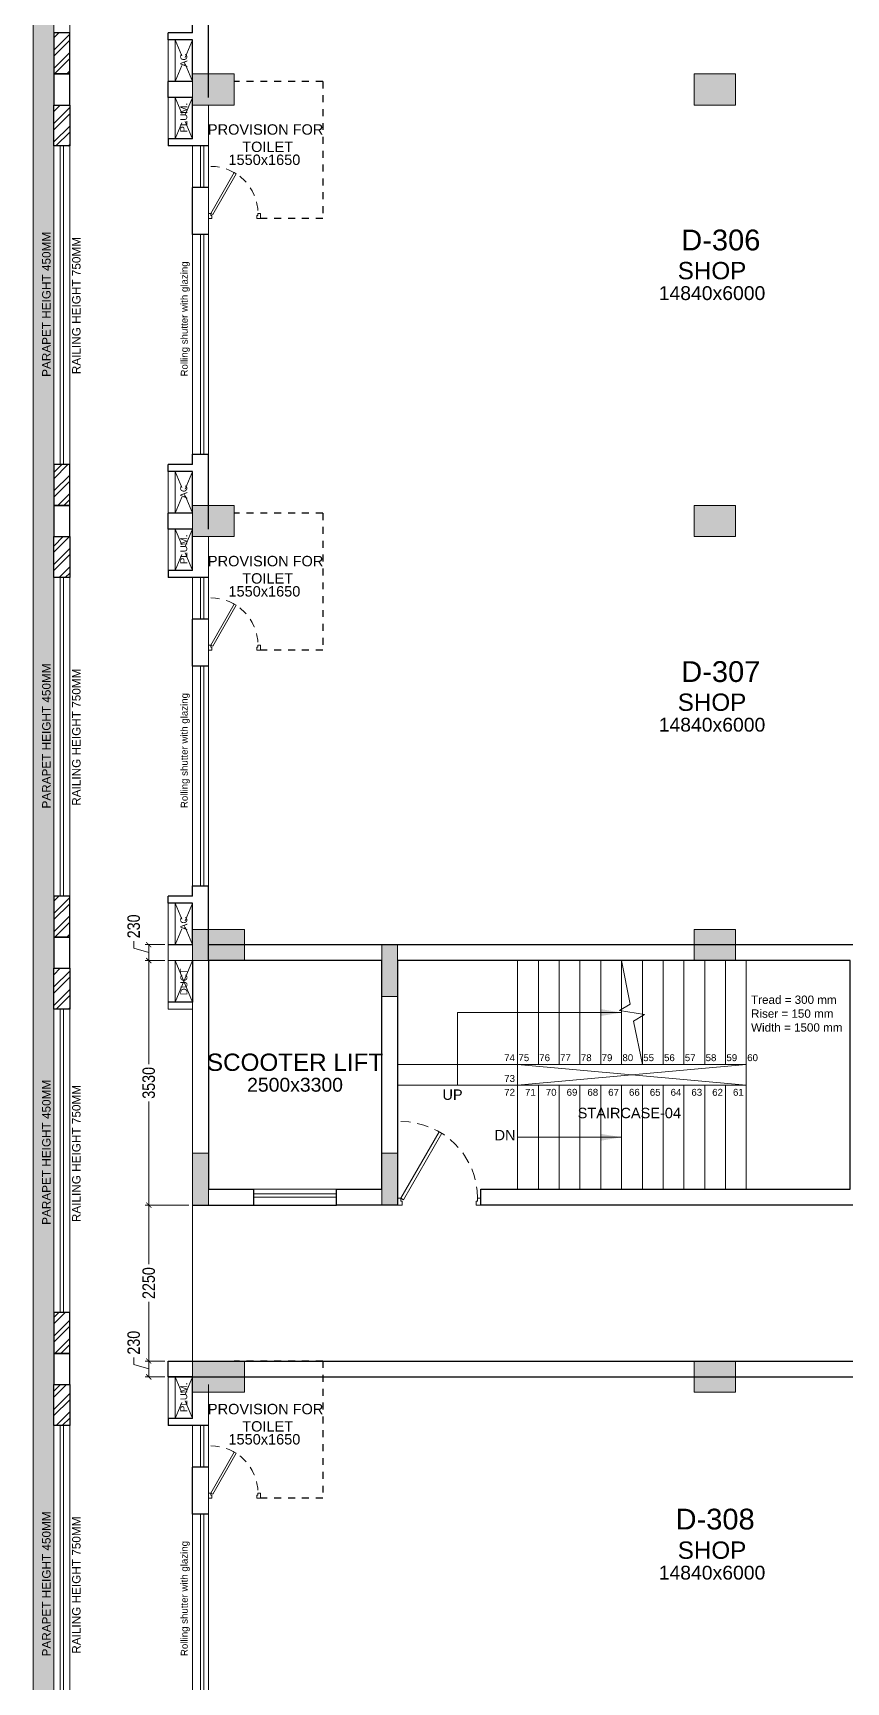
# Model space of a CAD drawing. Header units: metres. Extents: x 9819 to 10514, y 4405 to 4599.
# Drawn here: x 10377.96 to 10389.69, y 4453.6 to 4477.4 of the extents above; entities that cross this region are included whole.
import ezdxf
from ezdxf.enums import TextEntityAlignment as Align

# ---------------------------------------------------------------- set-up
doc = ezdxf.new("R2010")
doc.units = ezdxf.units.M
doc.header["$MEASUREMENT"] = 0
doc.header["$PDMODE"] = 35
doc.header["$PDSIZE"] = 0.3
doc.linetypes.add('DASHED2', pattern=[0.375, 0.25, -0.125])
doc.linetypes.add('HIDDEN', pattern=[0.375, 0.25, -0.125])
doc.layers.add('A_COL. NO', color=4, linetype='Continuous')
for name, color, linetype, lineweight in [('A_CONC', 1, 'Continuous', 30), ('A_DOOR-WIN', 23, 'Continuous', 9), ('A_DOTTED', 8, 'HIDDEN', 0), ('A_EXCAVATION', 15, 'Continuous', 20), ('A_EXT DIM', 7, 'Continuous', 5), ('A_GLAZE', 140, 'Continuous', 5), ('A_LEDGE', 252, 'Continuous', 15), ('A_SHOP NO.', 113, 'Continuous', 5), ('A_SILL 0.09', 9, 'Continuous', 9), ('A_SILL 0.25', 25, 'Continuous', 15), ('A_STAIRS', 21, 'Continuous', 9), ('A_TEXT', 7, 'Continuous', 5), ('A_WALL', 7, 'Continuous', 30), ('A_Wall Hatch', 8, 'Continuous', 5), ('COLUMN-FINAL', 210, 'Continuous', 20), ('Doorline', 251, 'DASHED2', 13)]:
    doc.layers.add(name, color=color, linetype=linetype, lineweight=lineweight)
doc.layers.get('A_COL. NO').off()
doc.styles.add('A', font='ARIALN.TTF')
doc.styles.get("Standard").update_dxf_attribs({"font": 'arial.ttf'})
doc.dimstyles.new('DIM IN MM', dxfattribs={"dimtxt": 0.18, "dimasz": 0.075, "dimexe": 0.05, "dimexo": 0.05, "dimgap": 0.05, "dimtad": 0, "dimdec": 0, "dimlfac": 1000, "dimzin": 3, "dimdsep": 46, "dimtxsty": 'A', "dimblk1": 'ARCHTICK', "dimblk2": 'ARCHTICK', "dimsah": 1, "dimcen": 0, "dimclrd": 256, "dimclre": 256, "dimclrt": 256, "dimadec": 0, "dimazin": 0, "dimtfac": 1, "dimtdec": 0, "dimtofl": 0, "dimtmove": 1, "dimatfit": 3, "dimfxl": 1, "dimtolj": 1, "dimtzin": 0, "dimlwd": -1, "dimlwe": -1, "dimarcsym": 0})
pattern_1 = [(225, (9876.38707, 4328.92705), (0.1325825215, -0.1325825215), []), (225, (9876.29869, 4328.92705), (0.1325825215, -0.1325825215), [])]

# ---------------------------------------------------------------- blocks, each defined once
blk = doc.blocks.new('D 750')
at = {"layer": 'A_DOOR-WIN'}
for points in [[(-0.372, 0.665), (-0.035, 0.075), (-0.063, 0.059), (-0.4, 0.649)], [(-0.75, 0.075), (-0.75, 0), (-0.7, 0), (-0.7, 0.043), (-0.715, 0.043), (-0.715, 0.075)], [(0, 0.075), (0, 0), (-0.05, 0), (-0.05, 0.043), (-0.035, 0.043), (-0.035, 0.075)]]:
    blk.add_lwpolyline(points, close=True, dxfattribs=at)
at = {"layer": 'Doorline', "ltscale": 0.5}
blk.add_arc((-0.035, 0.075), 0.68, 90, 180, dxfattribs=at)
blk = doc.blocks.new('Typical shops 3rd')
at = {"layer": 'A_DOOR-WIN'}
for p, q in [((30.095, -1.08), (30.095, -4.25)), ((30.145, -1.08), (30.145, -4.25)), ((0.465, -5.38), (0.465, -2.21)), ((0.515, -5.38), (0.515, -2.21))]:
    blk.add_line(p, q, dxfattribs=at)
at = {"layer": 'A_DOTTED'}
for p, q in [((0.1, -0.83), (0.35, -0.23)), ((0.1, -0.23), (0.35, -0.83)), ((30.51, -0.23), (30.26, -0.83)), ((30.51, -0.83), (30.26, -0.23)), ((0.1, -6.23), (0.35, -5.63)), ((0.1, -5.63), (0.35, -6.23)), ((30.51, -5.63), (30.26, -6.23)), ((30.51, -6.23), (30.26, -5.63))]:
    blk.add_line(p, q, dxfattribs=at)
at = {"layer": 'A_GLAZE'}
for p, q in [((0.465, -1.53), (0.465, -0.93)), ((0.515, -1.53), (0.515, -0.93)), ((30.095, -4.93), (30.095, -5.53)), ((30.145, -4.93), (30.145, -5.53))]:
    blk.add_line(p, q, dxfattribs=at)
at = {"layer": 'A_LEDGE'}
for p, q in [((0, -0.83), (0, -0.23)), ((0.1, -0.83), (0.1, -0.23)), ((30.51, -0.83), (30.51, -0.23)), ((30.61, -0.83), (30.61, -0.23)), ((0, -5.63), (0, -6.23)), ((0.1, -5.63), (0.1, -6.23)), ((30.51, -5.63), (30.51, -6.23)), ((30.61, -5.63), (30.61, -6.23))]:
    blk.add_line(p, q, dxfattribs=at)
at = {"layer": 'A_SILL 0.09'}
for p, q in [((0.58, -0.34), (0.58, -5.38)), ((0.35, -1.53), (0.35, -0.93)), ((30.03, -4.25), (30.03, -1.08)), ((30.26, -1.08), (30.26, -4.25)), ((0.35, -5.38), (0.35, -2.21)), ((30.26, -4.93), (30.26, -5.53))]:
    blk.add_line(p, q, dxfattribs=at)
at = {"layer": 'A_WALL'}
for p, q in [((0, -0.23), (0, 0)), ((30.03, 0), (30.03, -1.08)), ((30.61, 0), (30.61, -0.23)), ((0.35, -0.23), (0, -0.23)), ((0.35, -0.83), (0.35, -0.23)), ((30.26, -0.23), (30.61, -0.23)), ((30.26, -0.23), (30.26, -0.83)), ((0.35, -0.83), (0, -0.83)), ((0, -0.83), (0, -0.93)), ((0.58, -0.93), (0, -0.93)), ((30.26, -0.83), (30.61, -0.83)), ((30.26, -0.93), (30.61, -0.93)), ((30.26, -0.93), (30.26, -1.08)), ((30.61, -0.83), (30.61, -0.93)), ((30.26, -1.08), (30.03, -1.08)), ((0.35, -2.21), (0.35, -1.53)), ((0.58, -1.53), (0.35, -1.53)), ((0.58, -2.21), (0.35, -2.21)), ((30.03, -4.25), (30.03, -4.93)), ((30.03, -4.25), (30.26, -4.25)), ((30.26, -4.25), (30.26, -4.93)), ((30.03, -4.93), (30.26, -4.93)), ((0.35, -5.38), (0.58, -5.38)), ((0.35, -5.53), (0.35, -5.38)), ((0.58, -6.46), (0.58, -5.38)), ((0.35, -5.53), (0, -5.53)), ((0, -5.63), (0, -5.53)), ((0.35, -5.63), (0, -5.63)), ((0.35, -6.23), (0.35, -5.63)), ((30.03, -5.53), (30.61, -5.53)), ((30.03, -5.53), (30.03, -6.13)), ((30.26, -5.63), (30.26, -6.23)), ((30.26, -5.63), (30.61, -5.63)), ((30.61, -5.63), (30.61, -5.53)), ((0.35, -6.23), (0, -6.23)), ((30.26, -6.23), (30.61, -6.23))]:
    blk.add_line(p, q, dxfattribs=at)
at = {"layer": 'A_WALL', "color": 252, "linetype": 'DASHED2', "ltscale": 0.3, "true_color": 0x939598}
for p, q in [((2.23, 0), (0.95, 0)), ((28.38, -6.23), (30.03, -6.23))]:
    blk.add_line(p, q, dxfattribs=at)
for points in [[(2.23, 0), (2.23, -1.98), (1.33, -1.98)], [(28.38, -6.23), (28.38, -4.48), (29.28, -4.48)]]:
    blk.add_lwpolyline(points, dxfattribs=at)
at = {"layer": 'A_DOOR-WIN', "xscale": -1}
blk.add_blockref('D 750', (0.58, -1.98), dxfattribs=at)
at = {"layer": 'A_DOOR-WIN', "xscale": -1, "rotation": 180}
blk.add_blockref('D 750', (30.03, -4.48), dxfattribs=at)
at = {"layer": 'A_TEXT'}
for s, p in [('PLUM.', (0.274, -0.523)), ('AC', (30.436, -0.531)), ('Rolling shutter with glazing', (30.399, -3.034)), ('Rolling shutter with glazing', (0.282, -3.428)), ('AC', (0.274, -5.923)), ('PLUM.', (30.434, -5.936))]:
    blk.add_text(s, height=0.1, rotation=90, dxfattribs=at).set_placement(p, align=Align.CENTER)
for s, height, p in [('1550x1650', 0.15, (1.388, -1.205)), ('SHOP', 0.25, (7.845, -2.855)), ('SHOP', 0.25, (22.548, -2.855)), ('14840x6000', 0.2, (7.845, -3.155)), ('14840x6000', 0.2, (22.531, -3.155)), ('1550x1650', 0.15, (29.207, -5.877))]:
    blk.add_text(s, height=height, dxfattribs=at).set_placement(p, align=Align.CENTER)
at = {"layer": 'A_TEXT', "char_height": 0.15, "width": 1.97366, "attachment_point": 1}
for insert in [(0.419, -0.618), (28.239, -5.29)]:
    blk.add_mtext('\\pxqc;PROVISION FOR\\P TOILET ', dxfattribs=dict(at, insert=insert))
blk = doc.blocks.new('D-900')
at = {"layer": 'A_DOOR-WIN'}
for points in [[(0.45, 0.794), (0.035, 0.075), (0.063, 0.059), (0.478, 0.778)], [(0, 0.075), (0, 0), (0.05, 0), (0.05, 0.043), (0.035, 0.043), (0.035, 0.075)], [(0.9, 0.075), (0.9, 0), (0.85, 0), (0.85, 0.043), (0.865, 0.043), (0.865, 0.075)]]:
    blk.add_lwpolyline(points, close=True, dxfattribs=at)
at = {"layer": 'Doorline', "ltscale": 0.5}
blk.add_arc((0.035, 0.075), 0.83, 0, 90, dxfattribs=at)
blk = doc.blocks.new('_ARCHTICK')
at = {"color": 0, "linetype": 'ByBlock', "const_width": 0.15}
blk.add_lwpolyline([(-0.5, -0.5), (0.5, 0.5)], dxfattribs=at)
blk = doc.blocks.new('*D4072')
at = {"layer": 'A_EXT DIM', "transparency": 16777216}
for p, q in [((10379.41, 4464.193), (10379.41, 4464.293)), ((10379.627, 4464.128), (10379.41, 4464.193)), ((10379.857, 4464.243), (10379.577, 4464.243)), ((10379.627, 4464.243), (10379.627, 4464.013)), ((10379.857, 4464.013), (10379.577, 4464.013))]:
    blk.add_line(p, q, dxfattribs=at)
at = {"layer": 'Defpoints', "color": 0, "transparency": 16777216}
for p in [(10379.907, 4464.243), (10379.627, 4464.013), (10379.907, 4464.013)]:
    blk.add_point(p, dxfattribs=at)
at = {"layer": 'A_EXT DIM', "transparency": 16777216, "xscale": 0.075, "yscale": 0.075, "zscale": 0.075}
for p, rotation in [((10379.627, 4464.243), 90), ((10379.627, 4464.013), 270)]:
    blk.add_blockref('_ARCHTICK', p, dxfattribs=dict(at, rotation=rotation))
at = {"layer": 'A_EXT DIM', "transparency": 16777216, "insert": (10379.41, 4464.507), "char_height": 0.18, "attachment_point": 5, "rotation": 90, "style": 'A'}
blk.add_mtext('\\A1;230', dxfattribs=at)
blk = doc.blocks.new('*D4073')
at = {"layer": 'A_EXT DIM', "transparency": 16777216}
for p, q in [((10379.857, 4464.013), (10379.577, 4464.013)), ((10379.627, 4464.013), (10379.627, 4462.518)), ((10379.627, 4460.483), (10379.627, 4461.978)), ((10380.207, 4460.483), (10379.577, 4460.483))]:
    blk.add_line(p, q, dxfattribs=at)
at = {"layer": 'Defpoints', "color": 0, "transparency": 16777216}
for p in [(10379.907, 4464.013), (10379.627, 4460.483), (10380.257, 4460.483)]:
    blk.add_point(p, dxfattribs=at)
at = {"layer": 'A_EXT DIM', "transparency": 16777216, "xscale": 0.075, "yscale": 0.075, "zscale": 0.075}
for p, rotation in [((10379.627, 4464.013), 90), ((10379.627, 4460.483), 270)]:
    blk.add_blockref('_ARCHTICK', p, dxfattribs=dict(at, rotation=rotation))
at = {"layer": 'A_EXT DIM', "transparency": 16777216, "insert": (10379.627, 4462.248), "char_height": 0.18, "attachment_point": 5, "rotation": 90, "style": 'A'}
blk.add_mtext('\\A1;3530', dxfattribs=at)
blk = doc.blocks.new('*D4074')
at = {"layer": 'A_EXT DIM', "transparency": 16777216}
for p, q in [((10380.207, 4460.483), (10379.577, 4460.483)), ((10379.627, 4460.483), (10379.627, 4459.629)), ((10379.627, 4458.233), (10379.627, 4459.086)), ((10379.857, 4458.233), (10379.577, 4458.233))]:
    blk.add_line(p, q, dxfattribs=at)
at = {"layer": 'Defpoints', "color": 0, "transparency": 16777216}
for p in [(10380.257, 4460.483), (10379.627, 4458.233), (10379.907, 4458.233)]:
    blk.add_point(p, dxfattribs=at)
at = {"layer": 'A_EXT DIM', "transparency": 16777216, "xscale": 0.075, "yscale": 0.075, "zscale": 0.075}
for p, rotation in [((10379.627, 4460.483), 90), ((10379.627, 4458.233), 270)]:
    blk.add_blockref('_ARCHTICK', p, dxfattribs=dict(at, rotation=rotation))
at = {"layer": 'A_EXT DIM', "transparency": 16777216, "insert": (10379.627, 4459.358), "char_height": 0.18, "attachment_point": 5, "rotation": 90, "style": 'A'}
blk.add_mtext('\\A1;2250', dxfattribs=at)
blk = doc.blocks.new('*D4075')
at = {"layer": 'A_EXT DIM', "transparency": 16777216}
for p, q in [((10379.41, 4458.183), (10379.41, 4458.283)), ((10379.627, 4458.118), (10379.41, 4458.183)), ((10379.857, 4458.233), (10379.577, 4458.233)), ((10379.627, 4458.233), (10379.627, 4458.003)), ((10379.857, 4458.003), (10379.577, 4458.003))]:
    blk.add_line(p, q, dxfattribs=at)
at = {"layer": 'Defpoints', "color": 0, "transparency": 16777216}
for p in [(10379.907, 4458.233), (10379.627, 4458.003), (10379.907, 4458.003)]:
    blk.add_point(p, dxfattribs=at)
at = {"layer": 'A_EXT DIM', "transparency": 16777216, "xscale": 0.075, "yscale": 0.075, "zscale": 0.075}
for p, rotation in [((10379.627, 4458.233), 90), ((10379.627, 4458.003), 270)]:
    blk.add_blockref('_ARCHTICK', p, dxfattribs=dict(at, rotation=rotation))
at = {"layer": 'A_EXT DIM', "transparency": 16777216, "insert": (10379.41, 4458.497), "char_height": 0.18, "attachment_point": 5, "rotation": 90, "style": 'A'}
blk.add_mtext('\\A1;230', dxfattribs=at)
blk = doc.blocks.new('A$C53d28cad')
at = {"lineweight": 30, "true_color": 0x636466}
h = blk.add_hatch(dxfattribs=at)
h.set_pattern_fill('ANSI32', color=251, scale=0.5, angle=180)
h.set_pattern_definition([(225, (-10257.98526, -4400.2226), (0.1325825215, -0.1325825215), []), (225, (-10258.07365, -4400.2226), (0.1325825215, -0.1325825215), [])])
h.paths.add_polyline_path([(-33.68, -69.15), (-33.91, -69.15), (-33.91, -69.74), (-33.68, -69.74), (-33.68, -69.15)])
h.paths.add_polyline_path([(-33.185, -70.175), (-33.185, -69.753), (-33.508, -69.753), (-33.508, -70.175)], flags=9)
h.paths.add_polyline_path([(-33.185, -67.128), (-33.185, -66.59), (-33.508, -66.59), (-33.508, -67.128)], flags=9)
h.paths.add_polyline_path([(-33.185, -70.175), (-33.185, -69.753), (-33.508, -69.753), (-33.508, -70.175)], flags=9)
h.paths.add_polyline_path([(-6.586, -0.468), (-4.544, -0.468), (-4.544, -0.218), (-6.586, -0.218)], flags=9)
h.paths.add_polyline_path([(-14.245, -0.468), (-12.203, -0.468), (-12.203, -0.218), (-14.245, -0.218)], flags=9)
h.paths.add_polyline_path([(-21.638, -0.468), (-19.597, -0.468), (-19.597, -0.218), (-21.638, -0.218)], flags=9)
h.paths.add_polyline_path([(-29.159, -0.468), (-27.118, -0.468), (-27.118, -0.218), (-29.159, -0.218)], flags=9)
h.paths.add_polyline_path([(-33.456, -5.829), (-33.456, -3.788), (-33.706, -3.788), (-33.706, -5.829)], flags=9)
h.paths.add_polyline_path([(-33.456, -12.039), (-33.456, -9.998), (-33.706, -9.998), (-33.706, -12.039)], flags=9)
h.paths.add_polyline_path([(-33.456, -18.269), (-33.456, -16.228), (-33.706, -16.228), (-33.706, -18.269)], flags=9)
h.paths.add_polyline_path([(-33.456, -24.499), (-33.456, -22.458), (-33.706, -22.458), (-33.706, -24.499)], flags=9)
h.paths.add_polyline_path([(-33.456, -30.729), (-33.456, -28.688), (-33.706, -28.688), (-33.706, -30.729)], flags=9)
h.paths.add_polyline_path([(-33.456, -36.739), (-33.456, -34.698), (-33.706, -34.698), (-33.706, -36.739)], flags=9)
h.paths.add_polyline_path([(-33.456, -42.969), (-33.456, -40.928), (-33.706, -40.928), (-33.706, -42.969)], flags=9)
h.paths.add_polyline_path([(-33.456, -67.889), (-33.456, -65.848), (-33.706, -65.848), (-33.706, -67.889)], flags=9)
h.paths.add_polyline_path([(-33.456, -61.659), (-33.456, -59.618), (-33.706, -59.618), (-33.706, -61.659)], flags=9)
h.paths.add_polyline_path([(-33.456, -55.429), (-33.456, -53.388), (-33.706, -53.388), (-33.706, -55.429)], flags=9)
h.paths.add_polyline_path([(-33.456, -49.199), (-33.456, -47.158), (-33.706, -47.158), (-33.706, -49.199)], flags=9)
h.paths.add_polyline_path([(-0.208, -5.867), (-0.208, -3.712), (-0.458, -3.712), (-0.458, -5.867)], flags=9)
h.paths.add_polyline_path([(-0.208, -12.077), (-0.208, -9.922), (-0.458, -9.922), (-0.458, -12.077)], flags=9)
h.paths.add_polyline_path([(-0.208, -18.307), (-0.208, -16.152), (-0.458, -16.152), (-0.458, -18.307)], flags=9)
h.paths.add_polyline_path([(-0.208, -24.537), (-0.208, -22.382), (-0.458, -22.382), (-0.458, -24.537)], flags=9)
h.paths.add_polyline_path([(-0.208, -30.767), (-0.208, -28.612), (-0.458, -28.612), (-0.458, -30.767)], flags=9)
h.paths.add_polyline_path([(-0.208, -36.777), (-0.208, -34.622), (-0.458, -34.622), (-0.458, -36.777)], flags=9)
h.paths.add_polyline_path([(-0.208, -43.007), (-0.208, -40.852), (-0.458, -40.852), (-0.458, -43.007)], flags=9)
h.paths.add_polyline_path([(-0.208, -67.927), (-0.208, -65.772), (-0.458, -65.772), (-0.458, -67.927)], flags=9)
h.paths.add_polyline_path([(-0.208, -61.697), (-0.208, -59.542), (-0.458, -59.542), (-0.458, -61.697)], flags=9)
h.paths.add_polyline_path([(-0.208, -55.467), (-0.208, -53.312), (-0.458, -53.312), (-0.458, -55.467)], flags=9)
h.paths.add_polyline_path([(-0.208, -49.237), (-0.208, -47.082), (-0.458, -47.082), (-0.458, -49.237)], flags=9)
h = blk.add_hatch(dxfattribs=at)
h.set_pattern_fill('ANSI32', color=251, scale=0.5, angle=180)
h.set_pattern_definition(pattern_1)
h.paths.add_polyline_path([(-33.91, -19.53), (-33.91, -20.12), (-33.68, -20.12), (-33.68, -19.53)])
h = blk.add_hatch(dxfattribs=at)
h.set_pattern_fill('ANSI32', color=251, scale=0.5, angle=180)
h.set_pattern_definition(pattern_1)
h.paths.add_polyline_path([(-33.91, -21.16), (-33.91, -20.57), (-33.68, -20.57), (-33.68, -21.16)])
h = blk.add_hatch(dxfattribs=at)
h.set_pattern_fill('ANSI32', color=251, scale=0.5, angle=180)
h.set_pattern_definition(pattern_1)
h.paths.add_polyline_path([(-33.91, -25.76), (-33.91, -26.35), (-33.68, -26.35), (-33.68, -25.76)])
h = blk.add_hatch(dxfattribs=at)
h.set_pattern_fill('ANSI32', color=251, scale=0.5, angle=180)
h.set_pattern_definition(pattern_1)
h.paths.add_polyline_path([(-33.91, -27.39), (-33.91, -26.8), (-33.68, -26.8), (-33.68, -27.39)])
h = blk.add_hatch(dxfattribs=at)
h.set_pattern_fill('ANSI32', color=251, scale=0.5, angle=180)
h.set_pattern_definition(pattern_1)
h.paths.add_polyline_path([(-33.91, -31.99), (-33.91, -32.58), (-33.68, -32.58), (-33.68, -31.99)])
h = blk.add_hatch(dxfattribs=at)
h.set_pattern_fill('ANSI32', color=251, scale=0.5, angle=180)
h.set_pattern_definition(pattern_1)
h.paths.add_polyline_path([(-33.91, -33.62), (-33.91, -33.03), (-33.68, -33.03), (-33.68, -33.62)])
h = blk.add_hatch(dxfattribs=at)
h.set_pattern_fill('ANSI32', color=251, scale=0.5, angle=180)
h.set_pattern_definition(pattern_1)
h.paths.add_polyline_path([(-33.91, -38), (-33.91, -38.59), (-33.68, -38.59), (-33.68, -38)])
h = blk.add_hatch(dxfattribs=at)
h.set_pattern_fill('ANSI32', color=251, scale=0.5, angle=180)
h.set_pattern_definition(pattern_1)
h.paths.add_polyline_path([(-33.91, -39.63), (-33.91, -39.04), (-33.68, -39.04), (-33.68, -39.63)])
at = {"layer": 'A_CONC'}
for points in [[(-33.91, -20.57), (-33.68, -20.57), (-33.68, -20.12), (-33.91, -20.12)], [(-33.91, -26.8), (-33.68, -26.8), (-33.68, -26.35), (-33.91, -26.35)], [(-33.91, -33.03), (-33.68, -33.03), (-33.68, -32.58), (-33.91, -32.58)], [(-33.91, -39.04), (-33.68, -39.04), (-33.68, -38.59), (-33.91, -38.59)]]:
    blk.add_lwpolyline(points, close=True, dxfattribs=at)
at = {"layer": 'A_WALL'}
for points in [[(-33.91, -19.53), (-33.91, -20.12), (-33.68, -20.12), (-33.68, -19.53)], [(-33.91, -21.16), (-33.91, -20.57), (-33.68, -20.57), (-33.68, -21.16)], [(-33.91, -25.76), (-33.91, -26.35), (-33.68, -26.35), (-33.68, -25.76)], [(-33.91, -27.39), (-33.91, -26.8), (-33.68, -26.8), (-33.68, -27.39)], [(-33.91, -31.99), (-33.91, -32.58), (-33.68, -32.58), (-33.68, -31.99)], [(-33.91, -33.62), (-33.91, -33.03), (-33.68, -33.03), (-33.68, -33.62)], [(-33.91, -38), (-33.91, -38.59), (-33.68, -38.59), (-33.68, -38)], [(-33.91, -39.63), (-33.91, -39.04), (-33.68, -39.04), (-33.68, -39.63)]]:
    blk.add_lwpolyline(points, close=True, dxfattribs=at)
blk = doc.blocks.new('A$Ca4911a7c')
at = {"transparency": 33554493}
h = blk.add_hatch(color=256, dxfattribs=at)
h.dxf.hatch_style = 1
h.paths.add_polyline_path([(0, 0), (-34.51, 0), (-34.51, -72.68), (0, -72.68)])
h.paths.add_polyline_path([(-0.3, -0.3), (-34.21, -0.3), (-34.21, -72.38), (-0.3, -72.38)], flags=16)
blk.add_lwpolyline([(0, 0), (-34.51, 0), (-34.51, -72.68), (0, -72.68)], close=True)
at = {"layer": 'A_GLAZE', "elevation": 0}
blk.add_lwpolyline([(-34.07, -21.46), (-34.12, -21.46), (-34.12, -26.06), (-34.07, -26.06)], close=True, dxfattribs=at)
at = {"layer": 'A_GLAZE'}
for points in [[(-34.07, -27.69), (-34.12, -27.69), (-34.12, -32.29), (-34.07, -32.29)], [(-34.07, -33.92), (-34.12, -33.92), (-34.12, -38.3), (-34.07, -38.3)], [(-34.07, -39.93), (-34.12, -39.93), (-34.12, -44.53), (-34.07, -44.53)]]:
    blk.add_lwpolyline(points, close=True, dxfattribs=at)
at = {"layer": 'A_TEXT', "color": 32, "true_color": 0xcd6928}
blk.add_lwpolyline([(-0.3, -0.3), (-34.21, -0.3), (-34.21, -72.38), (-0.3, -72.38)], close=True, dxfattribs=at)
blk.add_lwpolyline([(-2.64, -72.15), (-0.53, -72.15), (-0.53, -0.53), (-33.98, -0.53), (-33.98, -72.15), (-31.87, -72.15)], dxfattribs=at)
at = {"linetype": 'DASHED2'}
blk.add_blockref('A$C53d28cad', (-0.3, -0.3), dxfattribs=at)
at = {"layer": 'A_TEXT', "color": 32, "true_color": 0xcd6928, "char_height": 0.1215, "attachment_point": 1, "rotation": 90}
for insert in [(-34.378, -24.794), (-34.378, -31.024, 0), (-34.378, -37.034, 0), (-34.378, -43.264, 0)]:
    blk.add_mtext_dynamic_manual_height_columns('PARAPET HEIGHT 450MM', width=3.42392, gutter_width=0.931, heights=[0], dxfattribs=dict(at, insert=insert))
at = {"layer": 'A_TEXT', "color": 4, "char_height": 0.1215, "attachment_point": 1, "rotation": 90}
for insert in [(-33.946, -24.755), (-33.946, -30.985, 0), (-33.946, -36.995, 0), (-33.946, -43.225, 0)]:
    blk.add_mtext_dynamic_manual_height_columns('RAILING HEIGHT 750MM', width=3.42392, gutter_width=0.931, heights=[0], dxfattribs=dict(at, insert=insert))
blk = doc.blocks.new('Wing D Columns')
at = {"layer": 'COLUMN-FINAL'}
for color, points in [(1, [(0, -18.12), (0, -18.57), (0.6, -18.57), (0.6, -18.12)]), (3, [(7.235, -18.12), (7.235, -18.57), (7.835, -18.57), (7.835, -18.12)]), (1, [(0, -24.35), (0, -24.8), (0.6, -24.8), (0.6, -24.35)]), (3, [(7.235, -24.35), (7.235, -24.8), (7.835, -24.8), (7.835, -24.35)]), (4, [(0, -30.47), (0, -30.92), (0.75, -30.92), (0.75, -30.47)]), (1, [(7.235, -30.47), (7.235, -30.92), (7.835, -30.92), (7.835, -30.47)]), (4, [(0, -36.7), (0, -37.15), (0.75, -37.15), (0.75, -36.7)]), (1, [(7.235, -36.7), (7.235, -37.15), (7.835, -37.15), (7.835, -36.7)])]:
    blk.add_hatch(color=color, dxfattribs=at).paths.add_polyline_path(points)
h = blk.add_hatch(color=30, dxfattribs=at)
h.dxf.hatch_style = 1
h.paths.add_polyline_path([(2.73, -31.44), (2.96, -31.44), (2.96, -30.69), (2.73, -30.69)])
h = blk.add_hatch(color=5, dxfattribs=at)
h.dxf.hatch_style = 1
h.paths.add_polyline_path([(0, -34.45), (0.23, -34.45), (0.23, -33.7), (0, -33.7)])
h = blk.add_hatch(color=30, dxfattribs=at)
h.dxf.hatch_style = 1
h.paths.add_polyline_path([(2.73, -34.45), (2.96, -34.45), (2.96, -33.7), (2.73, -33.7)])
at = {"layer": 'COLUMN-FINAL', "color": 1}
for points in [[(0, -18.12), (0, -18.57), (0.6, -18.57), (0.6, -18.12)], [(0, -24.35), (0, -24.8), (0.6, -24.8), (0.6, -24.35)], [(7.235, -30.47), (7.235, -30.92), (7.835, -30.92), (7.835, -30.47)], [(7.235, -36.7), (7.235, -37.15), (7.835, -37.15), (7.835, -36.7)]]:
    blk.add_lwpolyline(points, close=True, dxfattribs=at)
at = {"layer": 'COLUMN-FINAL', "color": 3}
for points in [[(7.235, -18.12), (7.235, -18.57), (7.835, -18.57), (7.835, -18.12)], [(7.235, -24.35), (7.235, -24.8), (7.835, -24.8), (7.835, -24.35)]]:
    blk.add_lwpolyline(points, close=True, dxfattribs=at)
at = {"layer": 'COLUMN-FINAL', "color": 4}
for points in [[(0, -30.47), (0, -30.92), (0.75, -30.92), (0.75, -30.47)], [(0, -36.7), (0, -37.15), (0.75, -37.15), (0.75, -36.7)]]:
    blk.add_lwpolyline(points, close=True, dxfattribs=at)
at = {"layer": 'COLUMN-FINAL', "color": 30}
for points in [[(2.73, -31.44), (2.96, -31.44), (2.96, -30.69), (2.73, -30.69)], [(2.73, -34.45), (2.96, -34.45), (2.96, -33.7), (2.73, -33.7)]]:
    blk.add_lwpolyline(points, close=True, dxfattribs=at)
at = {"layer": 'COLUMN-FINAL', "color": 5}
blk.add_lwpolyline([(0, -34.45), (0.23, -34.45), (0.23, -33.7), (0, -33.7)], close=True, dxfattribs=at)
blk = doc.blocks.new('WING-D REVISED COLU.')
at = {"layer": 'A_EXCAVATION'}
blk.add_blockref('Wing D Columns', (5532.543, -8729.918), dxfattribs=at)

msp = doc.modelspace()

# ---------------------------------------------------------------- linework, layer by layer
at = {"layer": 'A_DOOR-WIN'}
for p, q in [((10382.3374, 4460.6478), (10381.1374, 4460.6478)), ((10382.3374, 4460.5978), (10381.1374, 4460.5978))]:
    msp.add_line(p, q, dxfattribs=at)
at = {"layer": 'A_SILL 0.09'}
msp.add_line((10381.1374, 4460.7128), (10382.3374, 4460.7128), dxfattribs=at)
msp.add_lwpolyline([(10380.2574, 4463.3128), (10380.2574, 4460.4828), (10380.2574, 4458.2328)], dxfattribs=at)
at = {"layer": 'A_SILL 0.25'}
for points in [[(10380.2574, 4424.8528), (10378.2574, 4424.8528), (10378.2574, 4496.9328), (10412.1674, 4496.9328), (10412.1674, 4424.8528), (10410.1674, 4424.8528), (10410.1674, 4426.8528), (10410.5174, 4426.8528), (10410.5174, 4427.0828), (10410.5174, 4427.6828), (10410.5174, 4427.7828), (10409.9374, 4427.7828), (10409.9374, 4427.0828), (10409.9374, 4426.8528)], [(10380.2574, 4425.0828), (10378.4874, 4425.0828), (10378.4874, 4496.7028), (10411.9374, 4496.7028), (10411.9374, 4425.0828), (10410.1674, 4425.0828)]]:
    msp.add_lwpolyline(points, dxfattribs=at)
at = {"layer": 'A_STAIRS'}
for p, q in [((10385.2474, 4462.5128), (10385.2474, 4464.0128)), ((10385.5474, 4462.5128), (10385.5474, 4464.0128)), ((10385.8474, 4462.5128), (10385.8474, 4464.0128)), ((10386.1474, 4462.5128), (10386.1474, 4464.0128)), ((10387.0474, 4462.5128), (10387.0474, 4464.0128)), ((10387.3474, 4462.5128), (10387.3474, 4464.0128)), ((10387.6474, 4462.5128), (10387.6474, 4464.0128)), ((10387.9474, 4462.5128), (10387.9474, 4464.0128)), ((10384.9474, 4462.5128), (10384.9474, 4462.2128)), ((10385.2474, 4462.2128), (10385.2474, 4460.7128)), ((10385.5474, 4462.2128), (10385.5474, 4460.7128)), ((10385.8474, 4462.2128), (10385.8474, 4460.7128)), ((10386.1474, 4462.2128), (10386.1474, 4460.7128)), ((10386.4474, 4462.2128), (10386.4474, 4460.7128)), ((10386.7474, 4462.2128), (10386.7474, 4460.7128)), ((10387.0474, 4462.2128), (10387.0474, 4460.7128)), ((10387.3474, 4462.2128), (10387.3474, 4460.7128)), ((10387.6474, 4462.2128), (10387.6474, 4460.7128)), ((10387.9474, 4462.2128), (10387.9474, 4460.7128))]:
    msp.add_line(p, q, dxfattribs=at)
for points in [[(10388.2474, 4464.0128), (10388.2474, 4462.5128), (10384.9474, 4462.2128), (10383.2174, 4462.2128)], [(10384.9474, 4464.0128), (10384.9474, 4462.5128), (10388.2474, 4462.5128), (10388.2474, 4462.2128), (10384.9474, 4462.2128), (10384.9474, 4460.7128)], [(10388.2474, 4460.7128), (10388.2474, 4462.2128), (10384.9474, 4462.5128), (10383.2174, 4462.5128)]]:
    msp.add_lwpolyline(points, dxfattribs=at)
at = {"layer": 'A_STAIRS', "linetype": 'Continuous'}
msp.add_lwpolyline([(10386.7474, 4464.0128), (10386.7474, 4462.5128), (10386.6219, 4463.1402), (10386.778, 4463.2352), (10386.4167, 4463.2904), (10386.5729, 4463.3854), (10386.4474, 4464.0128), (10386.4474, 4462.5128)], dxfattribs=at)
at = {"layer": 'A_WALL'}
for p, q in [((10409.9374, 4464.2428), (10380.4874, 4464.2428)), ((10380.2574, 4460.4828), (10381.1374, 4460.4828)), ((10379.9074, 4458.2328), (10410.5174, 4458.2328)), ((10379.9074, 4458.0028), (10410.5174, 4458.0028))]:
    msp.add_line(p, q, dxfattribs=at)
for points in [[(10380.2574, 4464.0128), (10380.2574, 4463.4128), (10379.9074, 4463.4128)], [(10392.2974, 4461.6828), (10392.2974, 4460.7128), (10392.2974, 4460.4828), (10384.4174, 4460.4828), (10384.4174, 4460.7128), (10389.7474, 4460.7128), (10389.7474, 4464.0128), (10383.2174, 4464.0128), (10383.2174, 4460.4828), (10382.3374, 4460.4828)]]:
    msp.add_lwpolyline(points, dxfattribs=at)
msp.add_lwpolyline([(10382.9874, 4460.7128), (10382.9874, 4464.0128), (10380.4874, 4464.0128), (10380.4874, 4460.7128), (10381.1374, 4460.7128), (10381.1374, 4460.4828), (10382.3374, 4460.4828), (10382.3374, 4460.7128)], close=True, dxfattribs=at)
at = {"layer": 'A_Wall Hatch'}
msp.add_lwpolyline([(10379.9074, 4464.2428), (10379.9074, 4464.0128), (10380.2574, 4464.0128), (10380.0074, 4463.4128), (10380.0074, 4464.0128), (10380.2574, 4463.4128), (10380.2574, 4463.3128), (10379.9074, 4463.3128), (10379.9074, 4463.4128), (10379.9074, 4464.0128)], dxfattribs=at)

# ---------------------------------------------------------------- block references
at = {"layer": 'A_COL. NO'}
msp.add_blockref('WING-D REVISED COLU.', (4847.7146, 13224.8507), dxfattribs=at)
at = {"layer": 'A_DOOR-WIN', "xscale": 1.333333333270275, "yscale": 1.333333333270275, "zscale": 1.333333333270275}
msp.add_blockref('D-900', (10383.2174, 4460.4828), dxfattribs=at)
at = {"layer": 'A_SILL 0.25'}
msp.add_blockref('A$Ca4911a7c', (10412.4674, 4497.2328), dxfattribs=at)
at = {"layer": 'A_Wall Hatch'}
for p in [(10379.9074, 4482.9328), (10379.9074, 4476.7028), (10379.9074, 4470.4728), (10379.9074, 4458.2328)]:
    msp.add_blockref('Typical shops 3rd', p, dxfattribs=at)

# ---------------------------------------------------------------- texts
at = {"layer": 'A_SHOP NO.'}
for s, p in [('D-306', (10387.8792, 4474.2648)), ('D-307', (10387.8792, 4468.0348)), ('D-308', (10387.7973, 4455.801))]:
    msp.add_text(s, height=0.3, dxfattribs=at).set_placement(p, align=Align.CENTER)
at = {"layer": 'A_STAIRS'}
for s, p in [('74', (10384.9103, 4462.5616)), ('73', (10384.9103, 4462.2616)), ('72', (10384.9103, 4462.0617)), ('71', (10385.2103, 4462.0617)), ('70', (10385.5103, 4462.0617)), ('69', (10385.8103, 4462.0617)), ('68', (10386.1103, 4462.0617)), ('67', (10386.4103, 4462.0617)), ('66', (10386.7103, 4462.0617)), ('65', (10387.0103, 4462.0617)), ('64', (10387.3103, 4462.0617)), ('63', (10387.6103, 4462.0617)), ('62', (10387.9103, 4462.0617)), ('61', (10388.2103, 4462.0617))]:
    msp.add_text(s, height=0.1, dxfattribs=at).set_placement(p, align=Align.RIGHT)
for s, p in [('75', (10384.9602, 4462.5616)), ('76', (10385.2602, 4462.5616)), ('77', (10385.5602, 4462.5616)), ('78', (10385.8602, 4462.5616)), ('79', (10386.1602, 4462.5616)), ('80', (10386.4602, 4462.5616)), ('55', (10386.7602, 4462.5616)), ('56', (10387.0602, 4462.5616)), ('57', (10387.3602, 4462.5616)), ('58', (10387.6602, 4462.5616)), ('59', (10387.9602, 4462.5616)), ('60', (10388.2602, 4462.5616))]:
    msp.add_text(s, height=0.1, dxfattribs=at).set_placement(p)
at = {"layer": 'A_TEXT'}
msp.add_text('DUCT', height=0.1, rotation=90, dxfattribs=at).set_placement((10380.1836, 4463.7072), align=Align.CENTER)
for s, height, p in [('SCOOTER LIFT', 0.25, (10381.7374, 4462.4208)), ('2500x3300', 0.2, (10381.7374, 4462.1208)), ('UP', 0.15, (10384.0096, 4462.0026)), ('STAIRCASE-04', 0.15, (10386.5598, 4461.7378)), ('DN', 0.15, (10384.7672, 4461.4188))]:
    msp.add_text(s, height=height, dxfattribs=at).set_placement(p, align=Align.CENTER)
at = {"layer": 'A_TEXT', "insert": (10389.1467, 4463.5081), "char_height": 0.12, "width": 1.661733, "attachment_point": 2}
msp.add_mtext('\\pxql;Tread = 300 mm\\PRiser = 150 mm\\PWidth = 1500 mm', dxfattribs=at)

# ---------------------------------------------------------------- dimensions: what is measured, and where the dimension line sits
at = {"layer": 'A_EXT DIM'}
for base, p1, p2, picture, middle in [((10379.6271, 4464.0128), (10379.9074, 4464.2428), (10379.9074, 4464.0128), '*D4072', (10379.4102, 4464.3429)), ((10379.6271, 4460.4828), (10379.9074, 4464.0128), (10380.2574, 4460.4828), '*D4073', (10379.6271, 4462.2478)), ((10379.6271, 4458.2328), (10380.2574, 4460.4828), (10379.9074, 4458.2328), '*D4074', (10379.6271, 4459.3578)), ((10379.6271, 4458.0028), (10379.9074, 4458.2328), (10379.9074, 4458.0028), '*D4075', (10379.4102, 4458.3329))]:
    dim = msp.add_linear_dim(base=base, p1=p1, p2=p2, angle=90, dimstyle='DIM IN MM', override={"dimpost": '\\X'}, dxfattribs=at)
    dim.commit()
    dim.dimension.update_dxf_attribs({"geometry": picture, "text_midpoint": middle})

# ---------------------------------------------------------------- leaders
at = {"layer": 'A_STAIRS'}
for points, override in [([(10386.4474, 4463.2628), (10384.0824, 4463.2628), (10384.0824, 4462.2128)], {"dimasz": 0.3}), ([(10386.4474, 4461.4628), (10384.9474, 4461.4628)], {"dimasz": 0.3, "dimgap": 0.05, "dimtad": 0})]:
    msp.add_leader(points, dimstyle='DIM IN MM', override=override, dxfattribs=at)

doc.saveas('drawing.dxf')
